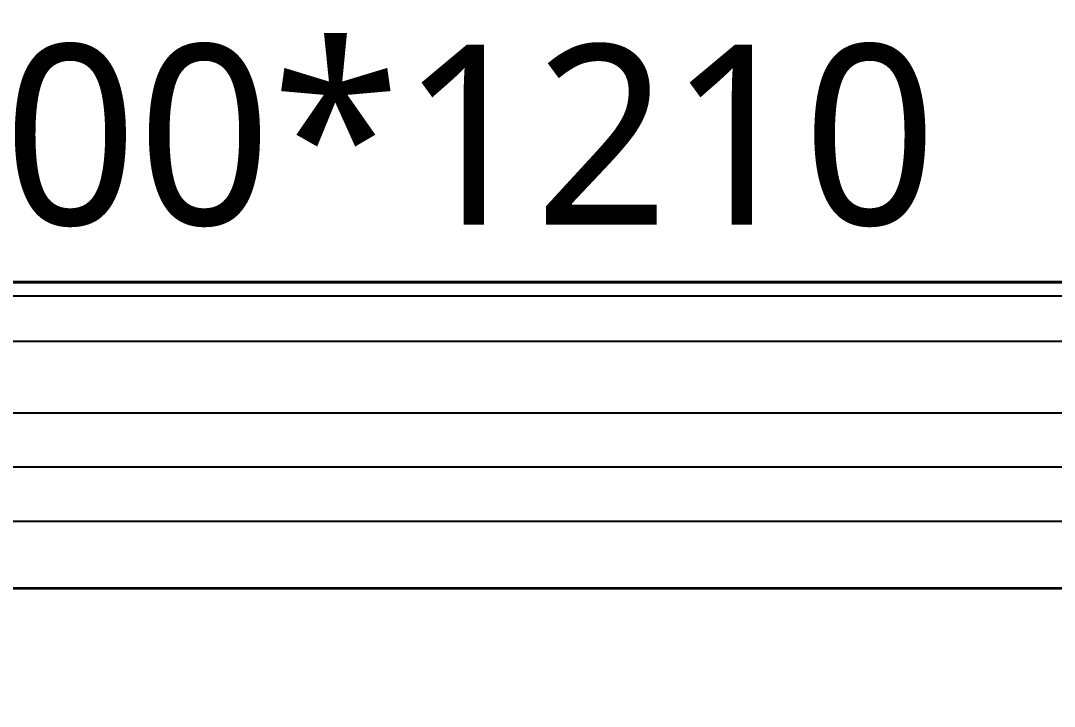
# Model space of a CAD drawing. Header units: millimetres. Extents: x 0 to 460473, y -68369 to 85219.
# Drawn here: x 231714 to 232288, y 27934 to 28315 of the extents above; entities that cross this region are included whole.
import ezdxf

# ---------------------------------------------------------------- set-up
doc = ezdxf.new("R2010")
doc.units = ezdxf.units.MM
doc.header["$LTSCALE"] = 50
for name, color, linetype in [('DIM', 7, 'Continuous'), ('ha', 8, 'Continuous'), ('text', 7, 'Continuous'), ('wall', 2, 'Continuous'), ('win', 4, 'Continuous')]:
    doc.layers.add(name, color=color, linetype=linetype)
doc.styles.add('N 맑은고딕', font='malgun.ttf')
doc.styles.add('맑은 고딕', font='malgun.ttf')
doc.dimstyles.new('DH IN40', dxfattribs={"dimscale": 40, "dimtxt": 2.5, "dimasz": 1, "dimexe": 1.5, "dimexo": 1.5, "dimtad": 1, "dimdec": 7, "dimlunit": 6, "dimtxsty": '맑은 고딕', "dimblk": 'ARCHTICK', "dimcen": 2.5, "dimclrd": 256, "dimclre": 256, "dimclrt": 256, "dimadec": 0, "dimazin": 0, "dimtfac": 1, "dimtdec": 7, "dimtix": 1, "dimtmove": 0, "dimatfit": 3, "dimldrblk": 'ARCHTICK', "dimfxl": 1, "dimtfillclr": 1, "dimlwd": -1, "dimlwe": -1, "dimarcsym": 0})

# ---------------------------------------------------------------- blocks, each defined once
blk = doc.blocks.new('EWEDSF')
at = {"layer": 'wall', "color": 2}
for p, q in [((233274, 28169.7), (230234, 28169.7)), ((230034, 27999.7), (233434, 27999.7))]:
    blk.add_line(p, q, dxfattribs=at)
at = {"layer": 'win'}
for p, q in [((232844, 28169.2), (230324, 28169.2)), ((232834, 28096.7), (230334, 28096.7)), ((232834, 28096.7), (230334, 28096.7)), ((232834, 27999.2), (230334, 27999.2))]:
    blk.add_line(p, q, dxfattribs=at)
for points in [[(232834, 28161.7), (231504, 28161.7), (231504, 28136.7), (232834, 28136.7)], [(232834, 28066.7), (231504, 28066.7), (231504, 28036.7), (232834, 28036.7)]]:
    blk.add_lwpolyline(points, dxfattribs=at)
blk = doc.blocks.new('_ArchTick')
at = {"color": 0, "linetype": 'ByBlock', "const_width": 0.15}
blk.add_lwpolyline([(-0.5, -0.5), (0.5, 0.5)], dxfattribs=at)
blk = doc.blocks.new('*D334')
at = {"layer": 'Defpoints', "color": 0, "transparency": 16777216}
for p in [(230284, 27999.2), (232884, 27999.7), (232884, 27716.42)]:
    blk.add_point(p, dxfattribs=at)
at = {"layer": 'DIM', "transparency": 16777216}
for p, q in [((230284, 27939.2), (230284, 27656.42)), ((232884, 27939.7), (232884, 27656.42)), ((230284, 27716.42), (232884, 27716.42))]:
    blk.add_line(p, q, dxfattribs=at)
at = {"layer": 'DIM', "transparency": 16777216, "xscale": 40, "yscale": 40, "zscale": 40, "rotation": 180}
blk.add_blockref('_ArchTick', (230284, 27716.42), dxfattribs=at)
at = {"layer": 'DIM', "transparency": 16777216, "xscale": 40, "yscale": 40, "zscale": 40}
blk.add_blockref('_ArchTick', (232884, 27716.42), dxfattribs=at)
at = {"layer": 'DIM', "transparency": 16777216, "insert": (231584, 27801.48), "char_height": 100, "attachment_point": 5, "style": '맑은 고딕'}
blk.add_mtext('2,600', dxfattribs=at)

msp = doc.modelspace()

# ---------------------------------------------------------------- block references
at = {"layer": 'ha'}
msp.add_blockref('EWEDSF', (0, 0), dxfattribs=at)

# ---------------------------------------------------------------- texts
at = {"layer": 'text', "insert": (231144.82136201, 28301.46459612), "char_height": 100, "attachment_point": 1, "style": 'N 맑은고딕'}
msp.add_mtext_dynamic_manual_height_columns('이중창 2700*1210', width=2503.2681092748, gutter_width=500, heights=[0], dxfattribs=at)

# ---------------------------------------------------------------- dimensions: what is measured, and where the dimension line sits
at = {"layer": 'DIM'}
dim = msp.add_linear_dim(base=(232883.9986514582, 27716.4239863516), p1=(230283.9986514582, 27999.1955743813), p2=(232883.9986514582, 27999.695099002), dimstyle='DH IN40', dxfattribs=at)
dim.commit()
dim.dimension.update_dxf_attribs({"geometry": '*D334', "text_midpoint": (231583.9986514582, 27801.4783341777)})

doc.saveas('drawing.dxf')
